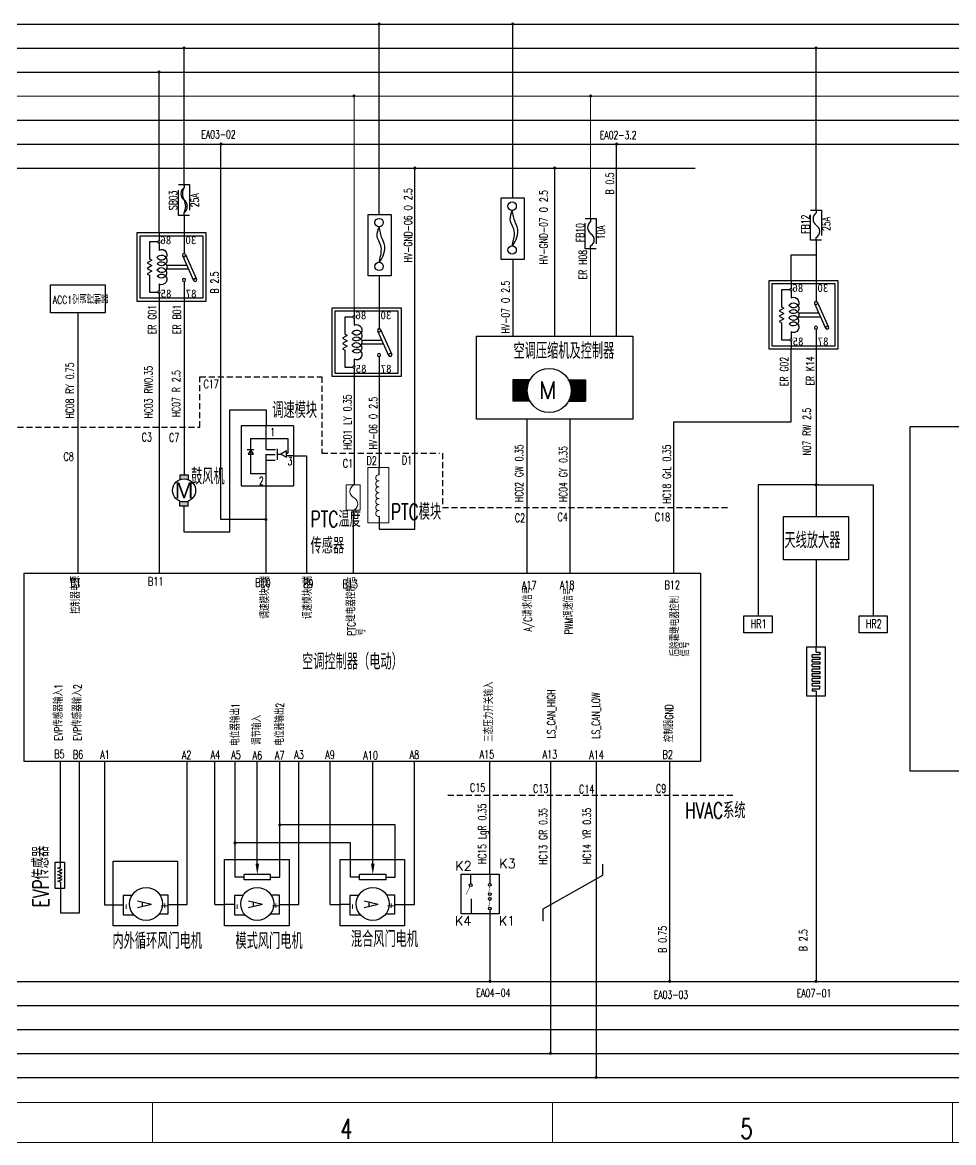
# Model space of a CAD drawing. Header units: millimetres. Extents: x 944 to 3046, y -306 to 288.
# Drawn here: x 1211.1 to 1443.9, y -305.6 to -25.6 of the extents above; entities that cross this region are included whole.
import ezdxf
from ezdxf.enums import TextEntityAlignment as Align

# ---------------------------------------------------------------- set-up
doc = ezdxf.new("R2010")
doc.units = ezdxf.units.MM
for name, pattern in [('CENTER', [50.8, 31.75, -6.35, 6.35, -6.35]), ('DASHED', [19.05, 12.7, -6.35]), ('DASHED2', [0.375, 0.25, -0.125]), ('DASHEDX2', [38.1, 25.4, -12.7]), ('HIDDEN', [9.525, 6.35, -3.175])]:
    doc.linetypes.add(name, pattern=pattern)
doc.layers.add('0Filament', color=7, linetype='Continuous', lineweight=20)
doc.layers.add('IG电', color=30, linetype='Continuous', lineweight=20)
for name, color, linetype in [('1CENTER', 1, 'CENTER'), ('310V高压地', 60, 'Continuous'), ('310V高压电源', 221, 'Continuous'), ('3DASHED', 3, 'DASHED'), ('ACC电源', 20, 'Continuous'), ('BCM', 7, 'Continuous'), ('other layer', 7, 'Continuous'), ('低速CAN低', 21, 'Continuous'), ('地线', 2, 'Continuous'), ('文字层', 7, 'Continuous'), ('电器件', 4, 'Continuous'), ('电器连接线', 7, 'Continuous'), ('电池电', 10, 'Continuous')]:
    doc.layers.add(name, color=color, linetype=linetype)
doc.layers.add('低速CAN高', color=7, linetype='Continuous', true_color=0x9c6471)
for name, color, linetype, plot in [('继电器保险丝', 10, 'Continuous', False), ('背光电源', 5, 'Continuous', False), ('高速CAN高', 23, 'Continuous', False)]:
    doc.layers.add(name, color=color, linetype=linetype, plot=plot)
doc.layers.add('高速CAN低', color=7, linetype='Continuous', true_color=0xffa500, plot=False)
doc.styles.add('HZ', font='txt.shx', dxfattribs={"width": 0.7, "height": 2})
doc.styles.add('HZ-3.0', font='txt.shx', dxfattribs={"width": 0.7, "height": 3.5, "bigfont": 'hztxt.shx'})
doc.styles.add('hztxt', font='txt.shx', dxfattribs={"width": 0.7, "bigfont": 'hztxt.shx'})
doc.styles.add('ROMANS', font='ROMANS.shx', dxfattribs={"height": 3})
doc.styles.get("Standard").update_dxf_attribs({"font": 'arial.ttf'})
doc.styles.add('仿宋2.0', font='', dxfattribs={"height": 2})
doc.styles.add('数字 txt 3.5', font='txt.shx', dxfattribs={"width": 0.7, "height": 2, "bigfont": '@~!hztxt.shx'})
doc.styles.get('仿宋2.0').set_extended_font_data('FangSong_GB2312')

# ---------------------------------------------------------------- blocks, each defined once
blk = doc.blocks.new('A$C40DF2B50')
for centre in [(1.05, 12), (1.05, 1.05)]:
    blk.add_circle(centre, 1.05)
blk.add_spline([(1.05, 10.96), (1.82, 8.01), (2.51, 5.4), (1.05, 2.09), (1.53, 5.37), (0.51, 8.59), (1.05, 10.96)], degree=3)
blk = doc.blocks.new('慢熔保险')
at = {"layer": '继电器保险丝'}
blk.add_lwpolyline([(1156.41, 206.43), (1162.14, 206.43), (1162.14, 191.05), (1156.41, 191.05)], close=True, dxfattribs=at)
blk.add_blockref('A$C40DF2B50', (1158.07, 192.37), dxfattribs=at)
blk = doc.blocks.new('继电器')
at = {"layer": '继电器保险丝', "lineweight": -3}
for p, q in [((1182.99, 184.24), (1165.78, 184.24)), ((1165.78, 184.24), (1165.78, 167.03)), ((1182.21, 183.46), (1166.56, 183.46)), ((1166.56, 183.46), (1166.56, 167.81)), ((1171.26, 184.24), (1171.26, 179)), ((1177.52, 184.24), (1177.52, 182.19)), ((1182.21, 167.81), (1182.21, 183.46)), ((1182.99, 167.03), (1182.99, 184.24)), ((1177.52, 181.63), (1177.52, 179.89)), ((1177.79, 181.9), (1179.87, 181.9)), ((1179.87, 181.9), (1179.87, 177.67)), ((1170.9, 178.76), (1168.12, 172.56)), ((1168.83, 172.21), (1171.6, 178.41)), ((1179.87, 177.67), (1179.28, 177.33)), ((1179.28, 177.33), (1180.45, 176.65)), ((1180.45, 176.65), (1179.28, 175.98)), ((1175.65, 175.17), (1170.15, 175.17)), ((1175.65, 176.11), (1170.57, 176.11)), ((1179.28, 175.98), (1180.45, 175.3)), ((1180.45, 175.3), (1179.28, 174.62)), ((1179.28, 174.62), (1180.45, 173.94)), ((1180.45, 173.94), (1179.87, 173.61)), ((1171.26, 172.02), (1171.26, 167.03)), ((1177.52, 171.39), (1177.52, 169.67)), ((1179.87, 173.61), (1179.87, 169.38)), ((1177.52, 169.11), (1177.52, 167.03)), ((1179.87, 169.38), (1177.79, 169.38)), ((1165.78, 167.03), (1182.99, 167.03)), ((1166.56, 167.81), (1182.21, 167.81))]:
    blk.add_line(p, q, dxfattribs=at)
at = {"layer": '继电器保险丝'}
blk.add_line((1177.52, 167.39), (1177.52, 167.03), dxfattribs=at)
at = {"layer": '继电器保险丝', "lineweight": -3}
for centre, radius in [((1177.51, 181.91), 0.28), ((1171.26, 178.61), 0.393), ((1168.49, 172.41), 0.393), ((1171.28, 172.41), 0.393), ((1177.51, 169.39), 0.28)]:
    blk.add_circle(centre, radius, dxfattribs=at)
for centre, radius, start, end in [((1176.89, 178.69), 1.35, 62.298, 328.5515), ((1176.89, 177.28), 1.35, 31.4485, 321.8423), ((1176.89, 175.6), 1.35, 38.1577, 328.5515), ((1176.89, 172.55), 1.35, 37.2047, 297.702), ((1176.93, 174.19), 1.32, 32.4765, 321.7673)]:
    blk.add_arc(centre, radius, start, end, dxfattribs=at)
at = {"layer": '继电器保险丝', "lineweight": -3, "char_height": 2, "width": 3.7602, "attachment_point": 3, "style": '仿宋2.0'}
for s, insert in [('30', (1170.92, 183.36)), ('86', (1177.18, 183.36)), ('87', (1170.87, 170.01)), ('85', (1177.13, 170.01))]:
    blk.add_mtext(s, dxfattribs=dict(at, insert=insert))
blk = doc.blocks.new('1 V MOTOR')
at = {"layer": '电器件', "ltscale": 0.1}
h = blk.add_hatch(color=140, dxfattribs=at)
h.paths.add_polyline_path([(-1.05, -6.61), (-1.05, -7.83), (1.05, -7.83), (1.05, -6.61, -0.187868)])
h.paths.add_polyline_path([(1.05, -1.22), (1.05, 0), (-1.05, 0), (-1.05, -1.22, -0.187868)])
at = {"layer": '电器件', "color": 140}
for p, q in [((-1.05, 0), (1.05, 0)), ((-1.05, 0), (-1.05, -1.22)), ((1.05, 0), (1.05, -1.22)), ((-1.05, -7.83), (-1.05, -6.61)), ((1.05, -7.83), (-1.05, -7.83)), ((1.05, -7.83), (1.05, -6.61))]:
    blk.add_line(p, q, dxfattribs=at)
blk.add_circle((0, -3.91), 2.89, dxfattribs=at)
at = {"layer": '电器件', "color": 140, "insert": (0, -3.91), "char_height": 4, "width": 4.8828, "attachment_point": 5}
blk.add_mtext('M', dxfattribs=at)
blk = doc.blocks.new('FUSE')
at = {"layer": 'other layer', "color": 1}
for p, q in [((0, 7.53), (0, 6.85)), ((0, 0), (0, 0.68))]:
    blk.add_line(p, q, dxfattribs=at)
at = {"layer": 'other layer', "color": 1, "linetype": 'HIDDEN'}
blk.add_lwpolyline([(-1.36, 7.53), (1.36, 7.53), (1.36, 0), (-1.36, 0)], close=True, dxfattribs=at)
at = {"layer": 'other layer', "color": 1}
for centre, radius, start, end in [((1.24, 5.31), 1.98, 128.8945, 231.1055), ((-0.84, 2.22), 1.75, 298.4847, 61.5153)]:
    blk.add_arc(centre, radius, start, end, dxfattribs=at)
at = {"layer": 'other layer', "linetype": 'DASHED2', "style": 'HZ', "width": 0.7}
for tag, p in [('FUSE', (-1.64, 4.03)), ('电流', (3.57, 4.06))]:
    blk.add_attdef(tag, text='', height=2, rotation=90, dxfattribs=at).set_placement(p, align=Align.CENTER)
blk = doc.blocks.new('FUSE JCASE')
at = {"layer": 'other layer', "color": 1}
for p, q in [((0, 9.59), (0, 8.89)), ((0, 1.87), (0, 2.57))]:
    blk.add_line(p, q, dxfattribs=at)
at = {"layer": 'other layer', "color": 1, "linetype": 'HIDDEN'}
blk.add_lwpolyline([(-1.4, 9.59), (1.4, 9.59), (1.4, 1.87), (-1.4, 1.87)], close=True, dxfattribs=at)
at = {"layer": 'other layer', "color": 1}
for centre, radius, start, end in [((1.14, 7.31), 1.95, 125.769, 234.231), ((2.81, 7.31), 3.22, 150.5663, 209.4337), ((-1.13, 4.15), 1.94, 305.5187, 54.4813), ((-2.8, 4.15), 3.22, 330.5787, 29.4705)]:
    blk.add_arc(centre, radius, start, end, dxfattribs=at)
at = {"layer": 'other layer', "linetype": 'DASHED2', "style": 'HZ', "width": 0.7}
for tag, p in [('FUSE', (-1.73, 5.66)), ('10A', (3.68, 5.68))]:
    blk.add_attdef(tag, text='', height=2, rotation=90, dxfattribs=at).set_placement(p, align=Align.CENTER)

msp = doc.modelspace()

# ---------------------------------------------------------------- hatches: boundary and pattern name
at = {"layer": '0Filament', "ltscale": 0.1}
for points in [[(1299.87, -25.99, 1), (1300.67, -25.99, 1)], [(1333.28, -25.99, 1), (1334.07, -25.99, 1)], [(1251.11, -31.99, 1), (1251.91, -31.99, 1)], [(1409.09, -31.99, 1), (1409.89, -31.99, 1)], [(1244.85, -37.99, 1), (1245.65, -37.99, 1)], [(1293.61, -43.99, 1), (1294.41, -43.99, 1)], [(1352.74, -43.99, 1), (1353.53, -43.99, 1)], [(1260.33, -55.99, 1), (1261.13, -55.99, 1)], [(1359.23, -55.99, 1), (1360.03, -55.99, 1)], [(1308.82, -61.99, 1), (1309.62, -61.99, 1)], [(1343.76, -61.99, 1), (1344.56, -61.99, 1)], [(1409.09, -141.21, 1), (1409.89, -141.21, 1)], [(1271.57, -149.85, 1), (1272.37, -149.85, 1)], [(1275.04, -226.18, 1), (1275.84, -226.18, 1)], [(1263.85, -230.71, 1), (1264.65, -230.71, 1)], [(1327.59, -265.31, 1), (1328.38, -265.31, 1)], [(1372.49, -265.31, 1), (1373.29, -265.31, 1)], [(1409.09, -265.31, 1), (1409.89, -265.31, 1)], [(1342.71, -283.31, 1), (1343.51, -283.31, 1)], [(1354.13, -289.31, 1), (1354.92, -289.31, 1)]]:
    msp.add_hatch(color=0, dxfattribs=at).paths.add_polyline_path(points)

# ---------------------------------------------------------------- linework, layer by layer
for p, q in [((1403.23, -125.46), (1403.23, -107.3)), ((1409.49, -107.3), (1409.49, -149.08)), ((1373.92, -163.27), (1373.92, -125.46)), ((1373.92, -125.46), (1403.23, -125.46)), ((1410.12, -141.21), (1394.99, -141.21)), ((1394.99, -141.21), (1394.99, -173.91)), ((1410.12, -141.21), (1423.75, -141.21)), ((1423.75, -141.21), (1423.75, -173.91)), ((1409.49, -159.9), (1409.49, -181.66))]:
    msp.add_line(p, q)
at = {"color": 1, "linetype": 'DASHED2', "ltscale": 6}
for p, q in [((1255.49, -126.77), (1255.49, -114.23)), ((1255.49, -114.23), (1285.92, -114.23)), ((1285.92, -114.23), (1285.92, -133.28)), ((1189.62, -126.77), (1255.49, -126.77)), ((1285.92, -133.28), (1315.36, -133.28)), ((1316.1, -133.28), (1316.1, -146.42)), ((1316.1, -146.86), (1387.47, -146.86)), ((1317.41, -218.76), (1388.69, -218.76))]:
    msp.add_line(p, q, dxfattribs=at)
for points in [[(1324.6, -104.01), (1363.71, -104.01), (1363.71, -124.75), (1324.6, -124.75)], [(1433.01, -126.58), (1737.58, -126.58), (1737.58, -212.78), (1433.01, -212.78)], [(1211.53, -163.27), (1380.61, -163.27), (1380.61, -210.36), (1211.53, -210.36)], [(1391.47, -173.91), (1398.5, -173.91), (1398.5, -178.17), (1391.47, -178.17)], [(1420.24, -173.91), (1427.26, -173.91), (1427.26, -178.17), (1420.24, -178.17)]]:
    msp.add_lwpolyline(points, close=True)
at = {"layer": '0Filament', "color": 2}
msp.add_line((953.61, -295.62), (3035.61, -295.62), dxfattribs=at)
at = {"layer": '0Filament'}
for p, q in [((1243.61, -305.62), (1243.61, -295.62)), ((1343.61, -305.62), (1343.61, -295.62)), ((1443.61, -305.62), (1443.61, -295.62))]:
    msp.add_line(p, q, dxfattribs=at)
at = {"layer": '0Filament', "color": 7}
msp.add_line((3045.61, -305.62), (943.61, -305.62), dxfattribs=at)
at = {"layer": '0Filament', "color": 3}
msp.add_lwpolyline([(1292.04, -141.16), (1295.51, -141.16), (1295.51, -147.54), (1292.04, -147.54)], close=True, dxfattribs=at)
at = {"layer": '0Filament', "color": 3, "linetype": 'Continuous', "lineweight": 9}
for points in [[(1294.01, -141.16, 0.623279), (1294.01, -144.47)], [(1293.78, -147.54, 0.671487), (1294.01, -144.47)]]:
    msp.add_lwpolyline(points, format="xyb", dxfattribs=at)
at = {"layer": '1CENTER', "color": 1, "linetype": 'HIDDEN', "ltscale": 5}
for p, q in [((1407.22, -194.05), (1407.22, -181.66)), ((1407.22, -181.66), (1411.76, -181.66)), ((1411.76, -181.66), (1411.76, -194.05)), ((1411.76, -194.05), (1407.22, -194.05))]:
    msp.add_line(p, q, dxfattribs=at)
at = {"layer": '1CENTER', "color": 1, "ltscale": 0.1}
for p, q in [((1409.49, -183.05), (1409.49, -181.66)), ((1409.49, -192.75), (1409.49, -194.06))]:
    msp.add_line(p, q, dxfattribs=at)
at = {"layer": '1CENTER', "color": 1, "lineweight": -2}
for p, q in [((1410.45, -183.65), (1408.52, -183.65)), ((1408.52, -184.25), (1408.52, -183.65)), ((1408.52, -184.25), (1410.45, -184.25)), ((1409.49, -183.05), (1410.45, -183.05)), ((1410.45, -183.05), (1410.45, -183.65)), ((1410.45, -183.65), (1410.45, -183.05)), ((1410.45, -184.25), (1410.45, -184.85)), ((1410.45, -184.85), (1410.45, -184.25)), ((1410.45, -184.85), (1408.52, -184.85)), ((1408.52, -185.44), (1408.52, -184.85)), ((1408.52, -185.44), (1410.45, -185.44)), ((1410.45, -186.04), (1408.52, -186.04)), ((1408.52, -186.64), (1408.52, -186.04)), ((1408.52, -186.64), (1410.45, -186.64)), ((1410.45, -187.24), (1408.52, -187.24)), ((1408.52, -187.84), (1408.52, -187.24)), ((1410.45, -185.44), (1410.45, -186.04)), ((1410.45, -186.04), (1410.45, -185.44)), ((1410.45, -187.24), (1410.45, -186.64)), ((1408.52, -187.84), (1410.45, -187.84)), ((1410.45, -188.44), (1408.52, -188.44)), ((1408.52, -189.04), (1408.52, -188.44)), ((1408.52, -189.04), (1410.45, -189.04)), ((1410.45, -189.64), (1408.53, -189.64)), ((1408.53, -190.24), (1408.53, -189.64)), ((1408.53, -190.24), (1410.45, -190.24)), ((1410.45, -187.84), (1410.45, -188.44)), ((1410.45, -188.44), (1410.45, -187.84)), ((1410.45, -189.04), (1410.45, -189.64)), ((1410.45, -189.64), (1410.45, -189.04)), ((1410.45, -190.84), (1410.45, -190.24)), ((1408.52, -192.15), (1410.45, -192.15)), ((1408.52, -192.15), (1408.52, -192.75)), ((1409.49, -192.75), (1408.52, -192.75)), ((1410.45, -190.84), (1408.53, -190.84)), ((1408.53, -191.44), (1408.53, -190.84)), ((1408.53, -191.44), (1410.45, -191.44)), ((1410.45, -192.15), (1410.45, -191.44))]:
    msp.add_line(p, q, dxfattribs=at)
at = {"layer": '310V高压地'}
for p, q in [((1026.59, -61.99), (1379.3, -61.99)), ((1309.22, -152.23), (1309.22, -61.99)), ((1344.16, -104.01), (1344.16, -61.99)), ((1300.27, -150.7), (1300.27, -152.23)), ((1300.27, -152.23), (1309.22, -152.23))]:
    msp.add_line(p, q, dxfattribs=at)
at = {"layer": '310V高压电源'}
for p, q in [((1026.59, -25.99), (3003.68, -25.99)), ((1300.27, -73.57), (1300.27, -25.99)), ((1333.67, -69.46), (1333.67, -25.99)), ((1333.67, -84.84), (1333.67, -104.01)), ((1300.27, -88.94), (1300.27, -96.9)), ((1300.27, -114.11), (1300.27, -136.87))]:
    msp.add_line(p, q, dxfattribs=at)
at = {"layer": 'ACC电源'}
for p, q in [((1026.59, -37.99), (3003.68, -37.99)), ((1245.25, -78.13), (1245.25, -37.99)), ((1224.95, -98.2), (1224.95, -163.27))]:
    msp.add_line(p, q, dxfattribs=at)
msp.add_lwpolyline([(1218.1, -91.2), (1231.8, -91.2), (1231.8, -98.2), (1218.1, -98.2)], close=True, dxfattribs=at)
at = {"layer": 'BCM', "color": 3, "lineweight": -3}
for p, q in [((1356.17, -238.78), (1356.17, -236)), ((1341.27, -247.19), (1356.17, -238.78)), ((1341.27, -250.28), (1341.27, -247.19))]:
    msp.add_line(p, q, dxfattribs=at)
at = {"layer": 'IG电'}
for p, q in [((1026.59, -43.99), (3003.68, -43.99)), ((1294.01, -96.9), (1294.01, -43.99)), ((1353.14, -74.63), (1353.14, -43.99)), ((1353.14, -82.16), (1353.14, -104.01))]:
    msp.add_line(p, q, dxfattribs=at)
at = {"layer": '低速CAN低'}
for p, q in [((1354.52, -210.36), (1354.52, -289.31)), ((1015.7, -289.31), (2840.07, -289.31))]:
    msp.add_line(p, q, dxfattribs=at)
at = {"layer": '低速CAN高'}
for p, q in [((1343.11, -210.36), (1343.11, -283.31)), ((1015.7, -283.31), (2840.07, -283.31))]:
    msp.add_line(p, q, dxfattribs=at)
at = {"layer": '地线'}
for p, q in [((1026.59, -55.99), (3003.68, -55.99)), ((1260.73, -149.85), (1260.73, -55.99)), ((1359.63, -104.01), (1359.63, -55.99)), ((1272.31, -149.85), (1260.73, -149.85)), ((1409.49, -194.06), (1409.49, -265.31)), ((1372.89, -210.36), (1372.89, -265.31)), ((1327.98, -248.43), (1327.98, -265.31)), ((1015.7, -265.31), (2840.07, -265.31))]:
    msp.add_line(p, q, dxfattribs=at)
at = {"layer": '电器件', "color": 140, "lineweight": -3}
for p, q in [((1336.53, -114.91), (1333.7, -117.73)), ((1336.85, -114.91), (1333.7, -118.05)), ((1337.16, -114.91), (1333.7, -118.37)), ((1337.48, -114.91), (1333.7, -118.69)), ((1337.8, -114.91), (1333.7, -119.01)), ((1333.7, -114.91), (1333.7, -120.31)), ((1334.62, -114.91), (1333.7, -115.82)), ((1334.94, -114.91), (1333.7, -116.14)), ((1335.26, -114.91), (1333.7, -116.46)), ((1335.57, -114.91), (1333.7, -116.78)), ((1335.89, -114.91), (1333.7, -117.1)), ((1336.21, -114.91), (1333.7, -117.42)), ((1338.12, -114.91), (1333.7, -114.91)), ((1333.98, -114.91), (1333.7, -115.19)), ((1334.3, -114.91), (1333.7, -115.51)), ((1337.4, -118.62), (1333.7, -114.92)), ((1337.9, -115.13), (1333.7, -119.32)), ((1337.5, -119.04), (1333.7, -115.24)), ((1337.64, -119.5), (1333.7, -115.56)), ((1337.65, -115.69), (1333.7, -119.64)), ((1337.89, -120.06), (1333.7, -115.88)), ((1337.5, -116.16), (1333.7, -119.96)), ((1337.81, -120.31), (1333.7, -116.2)), ((1337.49, -120.31), (1333.7, -116.51)), ((1337.4, -116.58), (1333.7, -120.28)), ((1337.17, -120.31), (1333.7, -116.83)), ((1336.86, -120.31), (1333.7, -117.15)), ((1336.54, -120.31), (1333.7, -117.47)), ((1337.35, -116.95), (1333.99, -120.31)), ((1337.34, -118.25), (1334, -114.91)), ((1337.31, -117.3), (1334.31, -120.31)), ((1337.31, -117.9), (1334.32, -114.91)), ((1337.31, -117.57), (1334.64, -114.91)), ((1337.32, -117.27), (1334.96, -114.91)), ((1337.34, -116.97), (1335.27, -114.91)), ((1337.38, -116.7), (1335.59, -114.91)), ((1337.43, -116.43), (1335.91, -114.91)), ((1337.5, -116.17), (1336.23, -114.91)), ((1337.57, -115.93), (1336.55, -114.91)), ((1337.65, -115.69), (1336.87, -114.91)), ((1337.74, -115.46), (1337.18, -114.91)), ((1337.84, -115.24), (1337.5, -114.91)), ((1337.95, -115.03), (1337.82, -114.91)), ((1347.46, -114.91), (1351.88, -114.91)), ((1347.67, -114.91), (1347.6, -114.97)), ((1351.88, -116.1), (1347.67, -120.31)), ((1351.88, -119.1), (1347.68, -114.91)), ((1347.98, -114.91), (1347.71, -115.18)), ((1351.88, -119.42), (1347.78, -115.32)), ((1351.88, -115.78), (1347.79, -119.88)), ((1348.3, -114.91), (1347.81, -115.39)), ((1348.62, -114.91), (1347.91, -115.62)), ((1348.94, -114.91), (1347.99, -115.85)), ((1351.88, -115.46), (1347.99, -119.35)), ((1351.88, -119.74), (1347.99, -115.85)), ((1351.88, -116.41), (1347.99, -120.31)), ((1351.88, -118.79), (1348, -114.91)), ((1349.26, -114.91), (1348.07, -116.1)), ((1351.88, -115.14), (1348.12, -118.9)), ((1351.88, -120.06), (1348.12, -116.3)), ((1349.57, -114.91), (1348.13, -116.35)), ((1349.89, -114.91), (1348.19, -116.61)), ((1351.8, -114.91), (1348.2, -118.5)), ((1351.81, -120.31), (1348.2, -116.7)), ((1350.21, -114.91), (1348.23, -116.89)), ((1351.48, -114.91), (1348.25, -118.14)), ((1351.49, -120.31), (1348.25, -117.06)), ((1350.53, -114.91), (1348.26, -117.17)), ((1351.17, -114.91), (1348.27, -117.8)), ((1351.18, -120.31), (1348.27, -117.4)), ((1350.85, -114.91), (1348.28, -117.48)), ((1351.88, -116.73), (1348.31, -120.31)), ((1351.88, -118.47), (1348.32, -114.91)), ((1351.88, -117.05), (1348.63, -120.31)), ((1351.88, -118.15), (1348.64, -114.91)), ((1351.88, -117.37), (1348.95, -120.31)), ((1351.88, -117.83), (1348.96, -114.91)), ((1351.88, -117.51), (1349.28, -114.91)), ((1351.88, -117.2), (1349.59, -114.91)), ((1351.88, -116.88), (1349.91, -114.91)), ((1351.88, -116.56), (1350.23, -114.91)), ((1351.88, -116.24), (1350.55, -114.91)), ((1351.88, -115.92), (1350.87, -114.91)), ((1351.88, -115.6), (1351.18, -114.91)), ((1351.88, -115.29), (1351.5, -114.91)), ((1351.88, -114.97), (1351.82, -114.91)), ((1351.88, -114.91), (1351.88, -120.31)), ((1336.22, -120.31), (1333.7, -117.79)), ((1335.9, -120.31), (1333.7, -118.1)), ((1335.58, -120.31), (1333.7, -118.42)), ((1335.27, -120.31), (1333.7, -118.74)), ((1334.95, -120.31), (1333.7, -119.06)), ((1334.63, -120.31), (1333.7, -119.38)), ((1334.31, -120.31), (1333.7, -119.7)), ((1333.99, -120.31), (1333.7, -120.01)), ((1337.92, -120.31), (1333.7, -120.31)), ((1337.31, -117.63), (1334.63, -120.31)), ((1337.32, -117.94), (1334.95, -120.31)), ((1337.34, -118.23), (1335.27, -120.31)), ((1337.38, -118.51), (1335.58, -120.31)), ((1337.43, -118.77), (1335.9, -120.31)), ((1337.49, -119.03), (1336.22, -120.31)), ((1337.57, -119.28), (1336.54, -120.31)), ((1337.65, -119.51), (1336.86, -120.31)), ((1337.74, -119.74), (1337.17, -120.31)), ((1337.84, -119.96), (1337.49, -120.31)), ((1337.94, -120.17), (1337.81, -120.31)), ((1347.68, -120.31), (1347.61, -120.24)), ((1347.66, -120.31), (1351.88, -120.31)), ((1347.99, -120.31), (1347.71, -120.03)), ((1348.31, -120.31), (1347.82, -119.81)), ((1348.63, -120.31), (1347.91, -119.58)), ((1348.95, -120.31), (1347.99, -119.35)), ((1349.27, -120.31), (1348.07, -119.11)), ((1349.58, -120.31), (1348.13, -118.86)), ((1349.9, -120.31), (1348.19, -118.59)), ((1350.22, -120.31), (1348.23, -118.32)), ((1350.54, -120.31), (1348.26, -118.03)), ((1350.86, -120.31), (1348.28, -117.73)), ((1351.88, -117.69), (1349.27, -120.31)), ((1351.88, -118.01), (1349.58, -120.31)), ((1351.88, -118.32), (1349.9, -120.31)), ((1351.88, -118.64), (1350.22, -120.31)), ((1351.88, -118.96), (1350.54, -120.31)), ((1351.88, -119.28), (1350.86, -120.31)), ((1351.88, -119.6), (1351.18, -120.31)), ((1351.88, -119.92), (1351.49, -120.31)), ((1351.88, -120.23), (1351.81, -120.31)), ((1266.51, -239.93), (1266.51, -238.6)), ((1273.14, -238.6), (1266.51, -238.6)), ((1273.14, -239.93), (1266.51, -239.93)), ((1273.14, -239.93), (1273.14, -238.6)), ((1295.38, -239.93), (1295.38, -238.6)), ((1302.01, -238.6), (1295.38, -238.6)), ((1302.01, -239.93), (1295.38, -239.93)), ((1302.01, -239.93), (1302.01, -238.6))]:
    msp.add_line(p, q, dxfattribs=at)
at = {"layer": '电器件', "color": 140, "linetype": 'DASHEDX2'}
for p, q in [((1265.76, -126.43), (1265.76, -141.46)), ((1278.86, -126.43), (1265.76, -126.43)), ((1278.86, -126.43), (1278.86, -141.46)), ((1265.76, -141.46), (1278.86, -141.46))]:
    msp.add_line(p, q, dxfattribs=at)
at = {"layer": '电器件', "color": 140, "ltscale": 0.1}
for p, q in [((1272.07, -132.39), (1272.07, -126.43)), ((1268.16, -129.58), (1277.48, -129.58)), ((1277.48, -129.58), (1277.48, -133.28)), ((1271.97, -133.62), (1271.97, -141.46)), ((1277.08, -133.88), (1278.86, -133.88)), ((1268.16, -138.34), (1271.97, -138.34))]:
    msp.add_line(p, q, dxfattribs=at)
at = {"layer": '电器件', "color": 140}
for p, q in [((1268.16, -129.58), (1268.16, -138.34)), ((1267.3, -132.33), (1268.94, -132.37)), ((1271.98, -133.62), (1274.26, -133.62)), ((1272.07, -132.39), (1274.36, -132.39)), ((1274.79, -132.19), (1274.79, -134.91)), ((1274.97, -133.51), (1275.84, -133.51)), ((1277.11, -133.27), (1277.48, -133.28)), ((1271.97, -135), (1274.25, -135)), ((1300.27, -138.71), (1300.27, -136.87)), ((1300.27, -149.08), (1300.27, -150.7)), ((1264.25, -239.26), (1264.25, -234.89)), ((1269.82, -235.9), (1269.82, -234.89)), ((1275.44, -239.26), (1275.44, -234.89)), ((1293.12, -239.26), (1293.12, -234.89)), ((1298.7, -235.9), (1298.7, -234.89)), ((1304.32, -239.26), (1304.32, -234.89)), ((1219.96, -237.05), (1220.61, -236.8)), ((1221.03, -237.45), (1219.96, -237.05)), ((1219.96, -237.86), (1221.03, -237.45)), ((1221.03, -238.26), (1219.96, -237.86)), ((1220.61, -236.8), (1220.61, -235.49)), ((1219.96, -238.67), (1221.03, -238.26)), ((1221.03, -239.08), (1219.96, -238.67)), ((1219.96, -239.48), (1221.03, -239.08)), ((1221.03, -239.89), (1219.96, -239.48)), ((1219.96, -240.29), (1221.03, -239.89)), ((1220.61, -240.54), (1219.96, -240.29)), ((1220.61, -240.54), (1220.61, -242.08)), ((1266.51, -239.26), (1264.25, -239.26)), ((1273.14, -239.26), (1275.44, -239.26)), ((1295.38, -239.26), (1293.12, -239.26)), ((1302.01, -239.26), (1304.32, -239.26)), ((1236.32, -246.27), (1233.77, -246.27)), ((1236.32, -243.84), (1236.32, -248.7)), ((1238.45, -243.84), (1236.32, -243.84)), ((1245.52, -243.68), (1247.48, -243.68)), ((1247.48, -243.68), (1247.48, -248.55)), ((1247.48, -246.12), (1249.9, -246.12)), ((1264.1, -246.12), (1261.63, -246.12)), ((1264.1, -243.84), (1264.1, -248.7)), ((1266.23, -243.84), (1264.1, -243.84)), ((1273.3, -243.68), (1275.26, -243.68)), ((1275.26, -243.68), (1275.26, -248.55)), ((1275.26, -246.12), (1277.77, -246.12)), ((1292.98, -246.12), (1290.51, -246.12)), ((1292.98, -243.84), (1292.98, -248.7)), ((1295.11, -243.84), (1292.98, -243.84)), ((1302.18, -243.68), (1304.13, -243.68)), ((1304.13, -243.68), (1304.13, -248.55)), ((1304.13, -246.12), (1306.65, -246.12)), ((1323.3, -244.72), (1323.3, -248.48)), ((1236.32, -248.7), (1238.83, -248.7)), ((1247.48, -248.55), (1245.37, -248.55)), ((1264.1, -248.7), (1266.61, -248.7)), ((1275.26, -248.55), (1273.15, -248.55)), ((1292.98, -248.7), (1295.49, -248.7)), ((1304.13, -248.55), (1302.03, -248.55))]:
    msp.add_line(p, q, dxfattribs=at)
at = {"layer": '电器件', "color": 140, "ltscale": 0.5}
for p, q in [((1323.1, -238.47), (1323.1, -240.92)), ((1327.98, -238.48), (1327.98, -240.83)), ((1327.98, -247.44), (1327.98, -248.43))]:
    msp.add_line(p, q, dxfattribs=at)
at = {"layer": '电器件', "color": 140}
for points in [[(1268.85, -133.54), (1268.19, -132.44), (1267.56, -133.56)], [(1275.71, -133.49), (1277.08, -134.29), (1277.08, -132.7)], [(1401.39, -149.08), (1417.58, -149.08), (1417.58, -159.9), (1401.39, -159.9)], [(1261.64, -234.89), (1277.77, -234.89), (1277.77, -251.41), (1261.64, -251.41)], [(1290.51, -234.89), (1306.65, -234.89), (1306.65, -251.41), (1290.51, -251.41)], [(1219.29, -235.49), (1221.65, -235.49), (1221.65, -242.08), (1219.29, -242.08)], [(1233.77, -235.3), (1249.9, -235.3), (1249.9, -251.41), (1233.77, -251.41)]]:
    msp.add_lwpolyline(points, close=True, dxfattribs=at)
at = {"layer": '电器件', "color": 140, "linetype": 'Continuous', "lineweight": 20}
msp.add_lwpolyline([(1297.43, -136.87), (1302.67, -136.87), (1302.67, -150.7), (1297.43, -150.7), (1297.43, -136.87)], dxfattribs=at)
at = {"layer": '电器件', "color": 140, "ltscale": 0.5}
msp.add_lwpolyline([(1330.3, -248.43), (1320.77, -248.43), (1320.77, -238.48), (1330.3, -238.48)], close=True, dxfattribs=at)
at = {"layer": '电器件', "color": 140}
for points in [[(1323, -241.63, 0.118, 0.118, 0), (1321.96, -243.64, 0.118, 0.118, 0)], [(1327.96, -241.52, 0.118, 0.118, 0), (1327.61, -243.53, 0.118, 0.118, 0)], [(1327.96, -245.07, 0.118, 0.118, 0), (1327.61, -247.08, 0.118, 0.118, 0)], [(1327.96, -244.36, 0.118, 0.118, 0), (1327.96, -243.89, 0.118, 0.118, 0)]]:
    msp.add_lwpolyline(points, format="xyseb", dxfattribs=at)
at = {"layer": '电器件', "color": 140, "lineweight": -3}
msp.add_circle((1342.79, -117.61), 5.49, dxfattribs=at)
at = {"layer": '电器件', "color": 140}
for centre, radius in [((1327.96, -241.16), 0.355), ((1242.03, -245.97), 4.12), ((1269.8, -245.97), 4.12), ((1298.68, -245.97), 4.12), ((1323.16, -241.23), 0.355), ((1327.96, -243.53), 0.355), ((1327.96, -244.71), 0.355), ((1327.96, -247.08), 0.355)]:
    msp.add_circle(centre, radius, dxfattribs=at)
at = {"layer": '电器件', "color": 140, "linetype": 'Continuous', "lineweight": 20}
for centre in [(1300.16, -139.45), (1300.16, -140.93), (1300.16, -142.41), (1300.16, -143.9), (1300.16, -145.38), (1300.16, -146.86), (1300.16, -148.34)]:
    msp.add_arc(centre, 0.749, 81.4162, 278.5838, dxfattribs=at)
at = {"layer": '电器件', "color": 140}
for points in [[(1270.27, -235.9), (1269.37, -235.9), (1269.82, -238.6)], [(1299.15, -235.9), (1298.25, -235.9), (1298.7, -238.6)]]:
    msp.add_solid(points, dxfattribs=at)
at = {"layer": '电器连接线'}
for p, q in [((1245.25, -95.34), (1245.25, -163.27)), ((1294.01, -114.11), (1294.01, -141.16)), ((1337.28, -163.27), (1337.28, -124.75)), ((1348.02, -163.27), (1348.02, -124.75)), ((1278.86, -133.94), (1282.12, -133.94)), ((1282.12, -133.94), (1282.12, -163.27)), ((1271.97, -141.46), (1271.97, -163.27)), ((1293.78, -147.54), (1293.78, -163.27)), ((1220.61, -235.49), (1220.61, -210.36)), ((1225.41, -248.19), (1225.41, -210.36)), ((1231.69, -246.27), (1231.69, -210.36)), ((1252.29, -246.12), (1252.29, -210.36)), ((1259.17, -246.12), (1259.17, -210.36)), ((1264.25, -234.89), (1264.25, -210.36)), ((1269.82, -234.89), (1269.82, -210.36)), ((1275.44, -234.89), (1275.44, -210.36)), ((1280.23, -246.12), (1280.23, -210.36)), ((1288.04, -246.12), (1288.04, -210.36)), ((1298.7, -234.89), (1298.7, -210.36)), ((1309.11, -246.12), (1309.11, -210.36)), ((1327.98, -238.48), (1327.98, -210.36)), ((1304.32, -226.18), (1275.44, -226.18)), ((1304.32, -234.89), (1304.32, -226.18)), ((1293.12, -230.71), (1264.25, -230.71)), ((1293.12, -234.89), (1293.12, -230.71)), ((1220.61, -242.08), (1220.61, -248.19)), ((1233.77, -246.27), (1231.69, -246.27)), ((1249.9, -246.12), (1252.29, -246.12)), ((1259.17, -246.12), (1261.63, -246.12)), ((1277.77, -246.12), (1280.23, -246.12)), ((1288.04, -246.12), (1290.51, -246.12)), ((1306.65, -246.12), (1309.11, -246.12)), ((1220.61, -248.19), (1225.41, -248.19))]:
    msp.add_line(p, q, dxfattribs=at)
at = {"layer": '电池电'}
for p, q in [((1026.59, -31.99), (3003.68, -31.99)), ((1251.51, -66.33), (1251.51, -31.99)), ((1409.49, -72.52), (1409.49, -31.99)), ((1251.51, -73.86), (1251.51, -78.13)), ((1409.49, -80.05), (1409.49, -90.09)), ((1403.23, -90.09), (1403.23, -83.69)), ((1403.23, -83.69), (1409.49, -83.69)), ((1251.51, -95.34), (1251.51, -106.19)), ((1251.51, -106.19), (1251.51, -138.67)), ((1262.95, -153.05), (1262.95, -122.47)), ((1262.95, -122.47), (1272.07, -122.47)), ((1272.07, -122.47), (1272.07, -126.43)), ((1251.51, -153.05), (1251.51, -146.5)), ((1262.95, -153.05), (1251.51, -153.05))]:
    msp.add_line(p, q, dxfattribs=at)
at = {"layer": '背光电源'}
msp.add_line((1026.59, -49.99), (3003.68, -49.99), dxfattribs=at)
at = {"layer": '高速CAN低'}
msp.add_line((1015.7, -277.31), (2840.07, -277.31), dxfattribs=at)
at = {"layer": '高速CAN高'}
msp.add_line((1015.7, -271.31), (2840.07, -271.31), dxfattribs=at)

# ---------------------------------------------------------------- block references
at = {"layer": '1CENTER', "color": 1}
msp.add_blockref('FUSE JCASE', (1251.51, -75.73), dxfattribs=at).add_auto_attribs({'FUSE': 'SB03', '10A': '25A'})
ref = msp.add_blockref('FUSE', (1409.49, -80.05), dxfattribs=at)
ref.add_attrib('10A', '25A', dxfattribs={"layer": 'other layer', "linetype": 'DASHED2', "height": 2, "rotation": 90, "style": 'HZ', "width": 0.7}).set_placement((1413.05, -75.99), align=Align.CENTER)
ref.add_attrib('FUSE', 'FB12', dxfattribs={"layer": 'other layer', "linetype": 'DASHED2', "height": 2, "rotation": 90, "style": 'HZ', "width": 0.7}).set_placement((1407.85, -76.03), align=Align.CENTER)
ref = msp.add_blockref('FUSE', (1353.14, -82.16), dxfattribs=at)
ref.add_attrib('10A', '10A', dxfattribs={"layer": 'other layer', "linetype": 'DASHED2', "height": 2, "rotation": 90, "style": 'HZ', "width": 0.7}).set_placement((1356.7, -78.1), align=Align.CENTER)
ref.add_attrib('FUSE', 'FB10', dxfattribs={"layer": 'other layer', "linetype": 'DASHED2', "height": 2, "rotation": 90, "style": 'HZ', "width": 0.7}).set_placement((1351.5, -78.14), align=Align.CENTER)
at = {"layer": '低速CAN低'}
for p in [(174.4, -275.9), (141.15, -280)]:
    msp.add_blockref('慢熔保险', p, dxfattribs=at)
at = {"layer": '低速CAN低', "xscale": -1}
for p in [(2422.77, -262.37), (2580.75, -274.33), (2471.53, -281.15)]:
    msp.add_blockref('继电器', p, dxfattribs=at)
at = {"layer": '电器件', "color": 140, "ltscale": 0.1}
msp.add_blockref('1 V MOTOR', (1251.51, -138.67), dxfattribs=at)

# ---------------------------------------------------------------- texts
at = {"layer": '0Filament', "style": 'HZ', "width": 0.7}
for s, p in [('4', (1290.6, -304.64)), ('5', (1390.6, -304.64))]:
    msp.add_text(s, height=5, dxfattribs=at).set_placement(p)
at = {"layer": '0Filament', "color": 4, "char_height": 2.333, "width": 2.9743, "attachment_point": 7, "style": 'ROMANS'}
for s, insert in [('K3', (1330.32, -237.02)), ('K2', (1319.32, -237.62)), ('K4', (1319.23, -251.35)), ('K1', (1330.2, -251.35))]:
    msp.add_mtext(s, dxfattribs=dict(at, insert=insert))
at = {"layer": '3DASHED', "char_height": 2, "attachment_point": 1, "style": 'HZ-3.0'}
for s, insert in [('EA03-02', (1255.82, -52.59)), ('EA02-3.2', (1355.45, -52.75)), ('EA04-04', (1324.5, -267.21)), ('EA03-03', (1368.93, -267.64)), ('EA07-01', (1404.71, -267.28))]:
    msp.add_mtext(s, dxfattribs=dict(at, insert=insert))
at = {"layer": '3DASHED', "char_height": 2, "attachment_point": 1, "rotation": 90, "style": 'HZ-3.0'}
for s, insert in [('B 0.5', (1356.92, -68.64)), ('HV-GND-06 O 2.5', (1306.5, -85.61)), ('HV-GND-07 O 2.5', (1340.4, -86.08)), ('ER H08 ', (1350.21, -89.86)), (' B 2.5 ', (1258.16, -94.63)), ('HV-07 O 2.5 ', (1330.89, -103.36)), ('ER G01 ', (1242.53, -103.55)), ('ER B01 ', (1248.72, -103.48)), ('ER K14 ', (1407.03, -116.38)), ('HC08 RY 0.75 ', (1221.96, -124.62)), ('HC03 RW0.35 ', (1241.61, -124.59)), ('ER G02 ', (1400.53, -116.52)), ('HC07 R 2.5 ', (1248.56, -124.26)), ('HC01 LY 0.35 ', (1291.36, -132.39)), ('HV-06 O 2.5 ', (1297.8, -132.36)), ('N07 RW 2.5 ', (1406.15, -133.86)), ('HC02 GW 0.35 ', (1334.26, -145.48)), ('HC18 GrL 0.35 ', (1371.18, -145.89)), ('HC04 GY 0.35 ', (1345.3, -145.51)), ('HC15 LgR 0.35 ', (1325.03, -235.98)), ('HC13 GR 0.35 ', (1340.25, -236.2)), ('HC14 YR 0.35 ', (1351.23, -235.97)), (' B 0.75 ', (1370.12, -259.41)), (' B 2.5 ', (1405.28, -259.03))]:
    msp.add_mtext(s, dxfattribs=dict(at, insert=insert))
at = {"layer": 'ACC电源', "insert": (1218.71, -93.95), "char_height": 2, "attachment_point": 1, "style": '数字 txt 3.5'}
msp.add_mtext('ACC1空调控制器', dxfattribs=at)
at = {"layer": '文字层', "char_height": 4, "attachment_point": 1, "style": 'HZ-3.0'}
for s, insert, width in [('空调压缩机及控制器', (1333.86, -105.69), 25.7617), ('调速模块', (1273.56, -120.49), 24.3074), ('鼓风机', (1253.26, -137.08), 24.3074), ('PTC模块', (1303.22, -145.93), 24.3074), ('PTC温度\\P传感器', (1283.14, -147.73), 24.3074), ('空调控制器（电动）', (1281.01, -183.37), 24.3074), ('HVAC系统', (1376.78, -220.59), 24.3074), ('内外循环风门电机', (1233.61, -253.19), 24.3074), ('模式风门电机', (1264.37, -253.22), 24.3074), ('混合风门电机', (1293.21, -252.75), 24.3074)]:
    msp.add_mtext(s, dxfattribs=dict(at, insert=insert, width=width))
at = {"layer": '文字层', "ltscale": 2, "char_height": 2.1, "attachment_point": 3, "style": 'hztxt'}
for s, insert, width in [('C17', (1260.23, -114.94), 3.4662), ('C3', (1243.5, -128.23), 3.4662), ('C7', (1250.34, -128.31), 3.4662), ('C8', (1223.95, -133.07), 3.4662), ('D2', (1299.72, -134.08), 3.4662), ('D1', (1308.53, -133.98), 3.4662), ('C1', (1293.76, -134.79), 3.4662), ('C2', (1336.78, -148.38), 3.4662), ('C4', (1347.43, -148.16), 3.4662), ('C18', (1373.01, -148.2), 3.4662), ('B1', (1225.71, -164.52), 3.4662), ('B11', (1246.34, -164.28), 3.4662), ('B10', (1273.13, -164.62), 3.4662), ('B9', (1283.86, -164.85), 3.4662), ('B13', (1294.96, -164.96), 3.4662), ('A18', (1349.08, -165.18), 3.4662), ('B12', (1375.47, -165.17), 3.4662), ('A17', (1339.62, -165.24), 3.4662), ('HR1', (1397.14, -174.89), 12.6965), ('HR2', (1425.91, -174.89), 12.6965), ('B5', (1221.65, -207.45), 3.4662), ('B6', (1226.31, -207.55), 3.4662), ('A1', (1232.94, -207.59), 3.4662), ('A2', (1253.35, -207.67), 3.4662), ('A4', (1260.54, -207.64), 3.4662), ('A5', (1265.69, -207.65), 3.4662), ('A6', (1271.04, -207.75), 3.4662), ('A7', (1276.62, -207.75), 3.4662), ('A3', (1281.45, -207.62), 3.4662), ('A9', (1289.2, -207.62), 3.4662), ('A10', (1299.98, -207.75), 3.4662), ('A8', (1310.28, -207.59), 3.4662), ('A15', (1329.04, -207.51), 3.4662), ('A13', (1344.8, -207.54), 3.4662), ('A14', (1356.47, -207.64), 3.4662), ('B2', (1373.72, -207.56), 3.4662), ('C15', (1326.82, -215.81), 3.4662), ('C13', (1342.58, -216.06), 3.4662), ('C14', (1354.09, -216.21), 3.4662), ('C9', (1372.06, -216.05), 3.4662)]:
    msp.add_mtext(s, dxfattribs=dict(at, insert=insert, width=width))
at = {"layer": '文字层', "char_height": 2, "width": 15.2806, "attachment_point": 1, "rotation": 90, "line_spacing_factor": 0.75, "style": 'HZ-3.0'}
for s, insert in [('控制器电源', (1223.44, -173.42)), ('调速模块S端', (1270.78, -174.64)), ('调速模块G端', (1281.45, -174.71)), ('PTC继电器控制信号', (1292.33, -178.93)), ('A/C请求信号', (1336.46, -177.86)), ('PWM调速信号', (1346.67, -178.58)), ('后除霜继电器控制信号', (1373.25, -184.1)), ('LS_CAN_HIGH', (1342.31, -204.56)), ('LS_CAN_LOW', (1353.47, -204.64)), ('EVP传感器输入1', (1219.14, -205.14)), ('EVP传感器输入2', (1223.86, -205.17)), ('三态压力开关输入', (1326.75, -205.47)), ('电位器输出1', (1263.37, -206.43)), ('电位器输出2', (1274.47, -206.34)), ('控制器GND', (1371.74, -205.56)), ('调节输入', (1268.73, -206.26))]:
    msp.add_mtext(s, dxfattribs=dict(at, insert=insert))
at = {"layer": '文字层', "insert": (1213.68, -246.79), "char_height": 4, "width": 24.3074, "attachment_point": 1, "rotation": 90, "style": 'HZ-3.0'}
msp.add_mtext('EVP传感器', dxfattribs=at)
at = {"layer": '电器件', "color": 140, "lineweight": -3, "style": 'ROMANS'}
msp.add_text('M', height=4.32, dxfattribs=at).set_placement((1340.24, -119.66))
at = {"layer": '电器件', "color": 140, "style": 'HZ', "width": 0.67}
for s, p in [('1', (1273.09, -129.01)), ('3', (1277.43, -136.27)), ('2', (1270.25, -141.18))]:
    msp.add_text(s, height=2, dxfattribs=at).set_placement(p)
at = {"layer": '电器件', "color": 140, "ltscale": 2, "insert": (1415.59, -153.04), "char_height": 4, "width": 15.6106, "attachment_point": 3, "style": 'hztxt'}
msp.add_mtext('天线放大器', dxfattribs=at)
at = {"layer": '电器件', "color": 140, "attachment_point": 1, "rotation": 270}
for s, insert, char_height, width, style in [('-', (1238.15, -245.89), 2, 13.6947, '数字 txt 3.5'), ('A', (1243.35, -245.17), 3.5, 6.6952, 'HZ-3.0'), ('+', (1247.81, -245.62), 2, 10.6515, 'HZ-3.0'), ('-', (1265.93, -245.89), 2, 13.6947, '数字 txt 3.5'), ('A', (1271.13, -245.17), 3.5, 6.6952, 'HZ-3.0'), ('+', (1275.59, -245.62), 2, 10.6515, 'HZ-3.0'), ('-', (1294.8, -245.89), 2, 13.6947, '数字 txt 3.5'), ('A', (1300, -245.17), 3.5, 6.6952, 'HZ-3.0'), ('+', (1304.46, -245.62), 2, 10.6515, 'HZ-3.0')]:
    msp.add_mtext(s, dxfattribs=dict(at, insert=insert, char_height=char_height, width=width, style=style))

doc.saveas('drawing.dxf')
